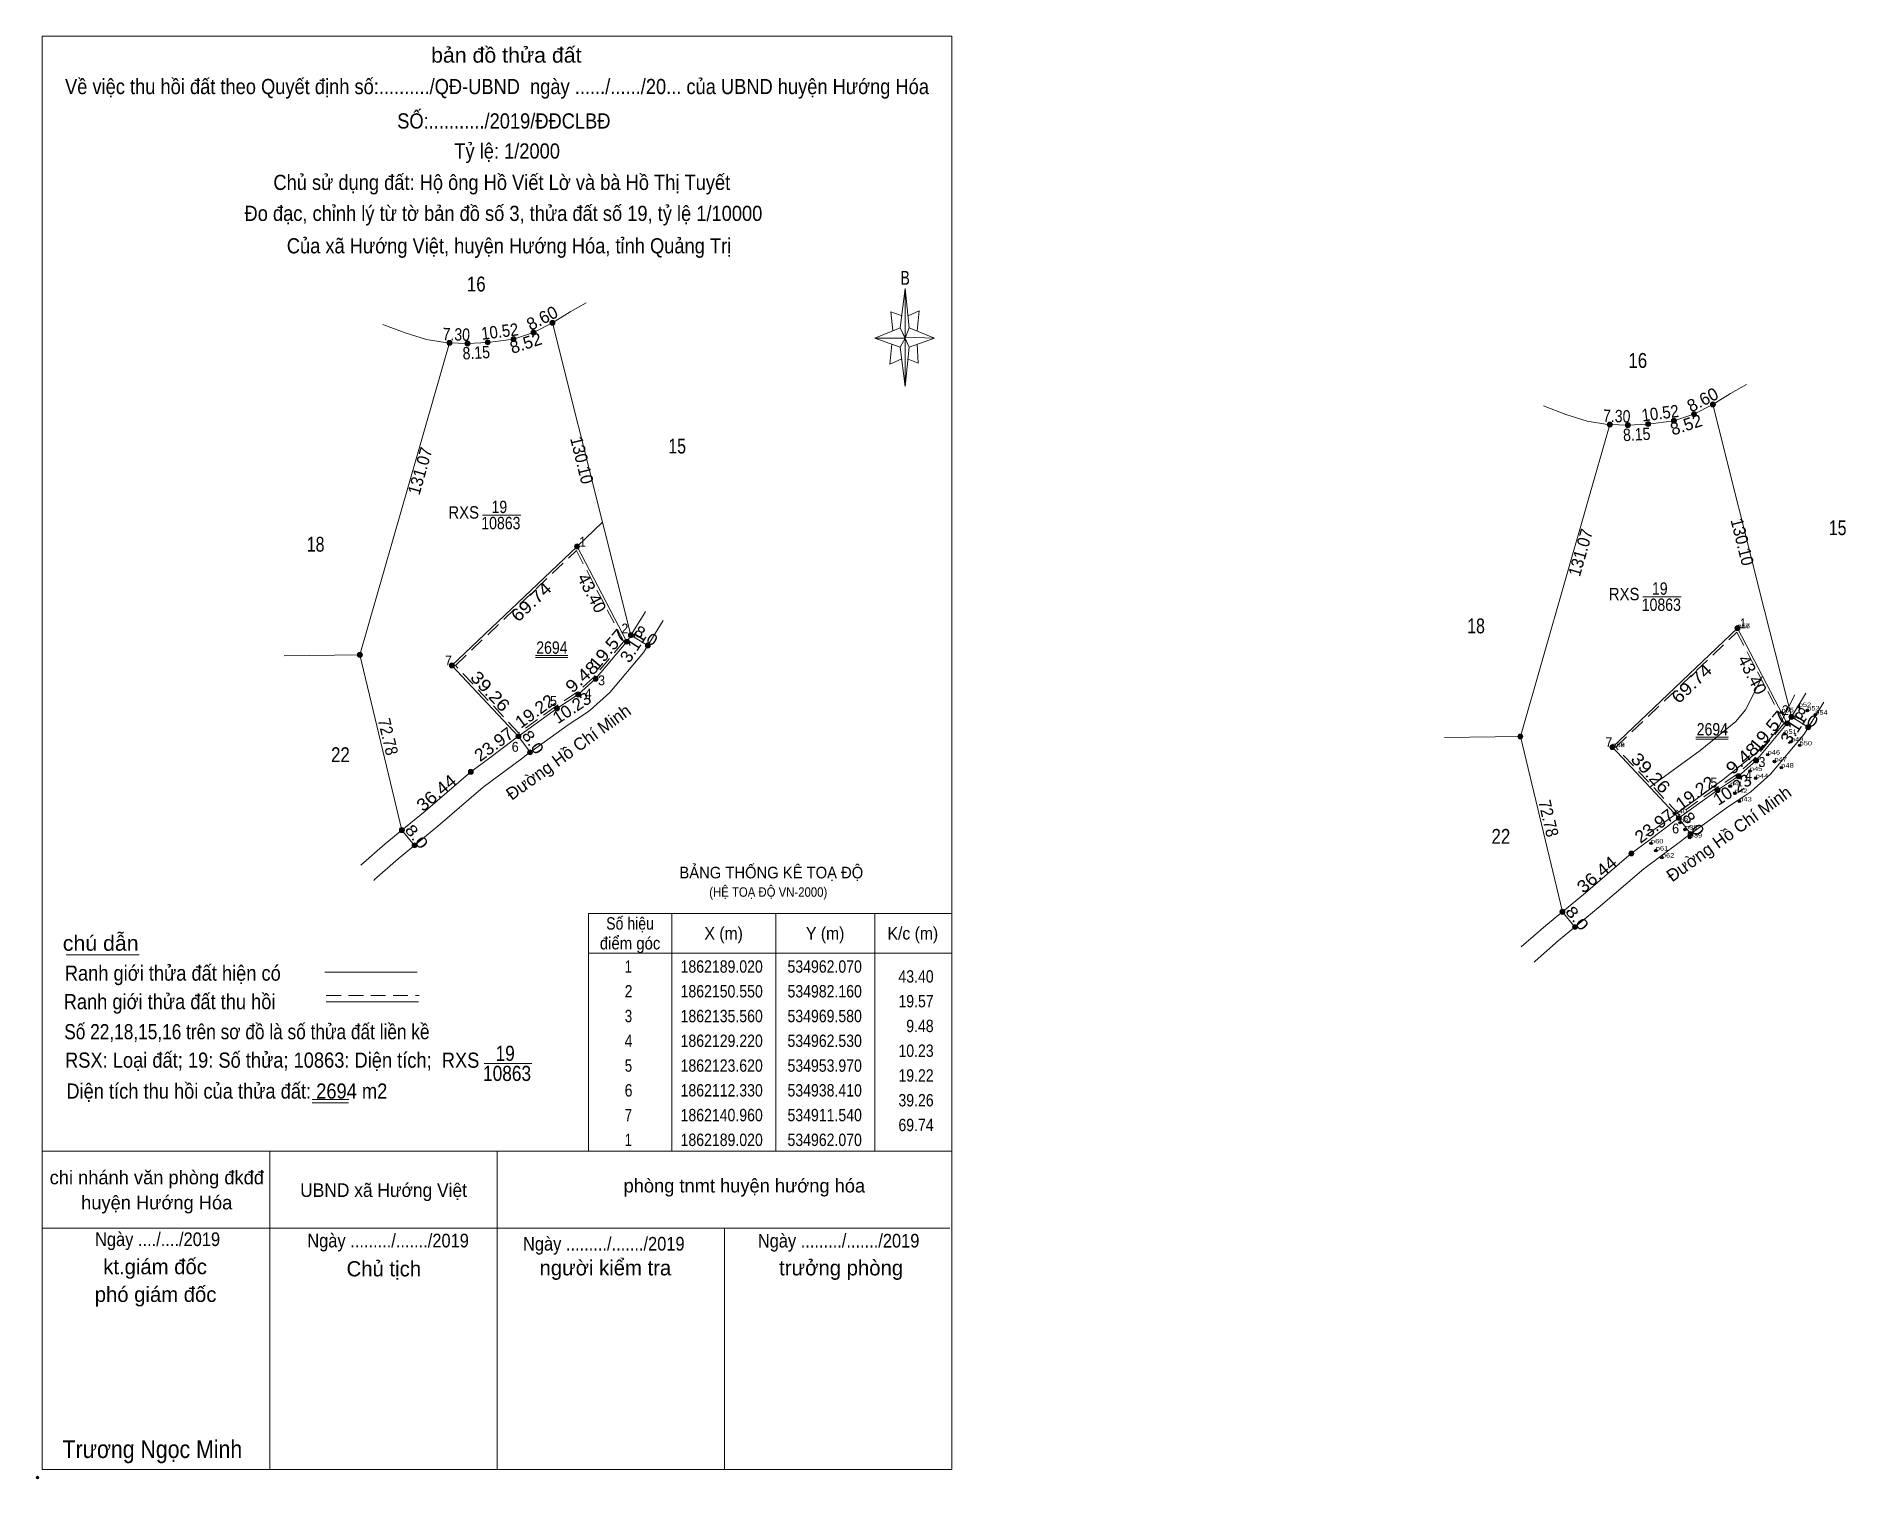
# Model space of a CAD drawing. Header units: metres. Extents: x 534275 to 535006, y 1861845 to 1862428.
import ezdxf
from ezdxf.enums import TextEntityAlignment as Align

# ---------------------------------------------------------------- set-up
doc = ezdxf.new("R2010")
doc.units = ezdxf.units.M
doc.header["$LTSCALE"] = 2
doc.header["$PDMODE"] = 32
doc.header["$PDSIZE"] = 1
doc.linetypes.add('MEDIUM_DASHED', pattern=[4.5, 3, -1.5])
for name, color, linetype, lineweight in [('1', 7, 'MEDIUM_DASHED', 13), ('10', 7, 'Continuous', 13), ('11', 7, 'Continuous', 13), ('13', 7, 'Continuous', 13), ('2', 7, 'Continuous', 13), ('22', 7, 'Continuous', 13), ('23', 7, 'Continuous', 13), ('28', 7, 'Continuous', 13), ('63', 7, 'Continuous', 13)]:
    doc.layers.add(name, color=color, linetype=linetype, lineweight=lineweight)
doc.layers.add('12', color=7, linetype='Continuous')
doc.layers.add('7', color=7, linetype='Continuous')

msp = doc.modelspace()

# ---------------------------------------------------------------- hatches: boundary and pattern name
at = {"layer": '10'}
for points in [[(534484.5, 1862312.33, 1), (534482.5, 1862312.33, 1)], [(534458.32, 1862304.42, 1), (534456.32, 1862304.42, 1)], [(534468.76, 1862305.74, 1), (534466.76, 1862305.74, 1)], [(534476.86, 1862308.38, 1), (534474.86, 1862308.38, 1)], [(534442.88, 1862304.22, 1), (534440.88, 1862304.22, 1)], [(534450.18, 1862304, 1), (534448.18, 1862304, 1)], [(534945.51, 1862275.4, 1), (534943.51, 1862275.4, 1)], [(534953.15, 1862279.35, 1), (534951.15, 1862279.35, 1)], [(534911.53, 1862271.24, 1), (534909.53, 1862271.24, 1)], [(534918.83, 1862271.02, 1), (534916.83, 1862271.02, 1)], [(534926.97, 1862271.44, 1), (534924.97, 1862271.44, 1)], [(534937.41, 1862272.76, 1), (534935.41, 1862272.76, 1)], [(534494.42, 1862222, 1), (534492.42, 1862222, 1)], [(534963.07, 1862189.02, 1), (534961.07, 1862189.02, 1)], [(534514.51, 1862183.53, 1), (534512.51, 1862183.53, 1)], [(534516.19, 1862186.15, 1), (534514.19, 1862186.15, 1)], [(534523.01, 1862181.98, 1), (534521.01, 1862181.98, 1)], [(534406.74, 1862178.23, 1), (534404.74, 1862178.23, 1)], [(534443.89, 1862173.94, 1), (534441.89, 1862173.94, 1)], [(534501.93, 1862168.54, 1), (534499.93, 1862168.54, 1)], [(534494.88, 1862162.2, 1), (534492.88, 1862162.2, 1)], [(534486.32, 1862156.6, 1), (534484.32, 1862156.6, 1)], [(534984.84, 1862153.17, 1), (534982.84, 1862153.17, 1)], [(534470.76, 1862145.31, 1), (534468.76, 1862145.31, 1)], [(534875.39, 1862145.25, 1), (534873.39, 1862145.25, 1)], [(534983.16, 1862150.55, 1), (534981.16, 1862150.55, 1)], [(534991.66, 1862149, 1), (534989.66, 1862149, 1)], [(534475.44, 1862138.86, 1), (534473.44, 1862138.86, 1)], [(534912.54, 1862140.96, 1), (534910.54, 1862140.96, 1)], [(534451.54, 1862130.98, 1), (534449.54, 1862130.98, 1)], [(534451.54, 1862130.98, 1), (534449.54, 1862130.98, 1)], [(534963.53, 1862129.22, 1), (534961.53, 1862129.22, 1)], [(534970.58, 1862135.56, 1), (534968.58, 1862135.56, 1)], [(534954.97, 1862123.62, 1), (534952.97, 1862123.62, 1)], [(534423.71, 1862107.46, 1), (534421.71, 1862107.46, 1)], [(534939.41, 1862112.33, 1), (534937.41, 1862112.33, 1)], [(534428.8, 1862101.29, 1), (534426.8, 1862101.29, 1)], [(534944.09, 1862105.88, 1), (534942.09, 1862105.88, 1)], [(534920.19, 1862098, 1), (534918.19, 1862098, 1)], [(534920.19, 1862098, 1), (534918.19, 1862098, 1)], [(534892.36, 1862074.48, 1), (534890.36, 1862074.48, 1)], [(534897.45, 1862068.31, 1), (534895.45, 1862068.31, 1)]]:
    msp.add_hatch(color=256, dxfattribs=at).paths.add_polyline_path(points)

# ---------------------------------------------------------------- linework, layer by layer
at = {"layer": '1'}
for points in [[(534493.15, 1862220.36), (534512.31, 1862183.66), (534500.21, 1862169.24), (534493.27, 1862162.99), (534484.75, 1862157.42), (534469.89, 1862146.64), (534444.3, 1862173.9)], [(534961.8, 1862187.38), (534980.96, 1862150.68), (534968.86, 1862136.26), (534961.92, 1862130.01), (534953.4, 1862124.44), (534938.54, 1862113.66), (534912.95, 1862140.92)]]:
    msp.add_lwpolyline(points, close=True, dxfattribs=at)
at = {"layer": '10'}
for p, q in [((534504.39, 1862229.17), (534483.5, 1862312.33)), ((534973.04, 1862196.19), (534952.15, 1862279.35)), ((534515.19, 1862186.15), (534504.39, 1862229.17)), ((534983.84, 1862153.17), (534973.04, 1862196.19)), ((534522.01, 1862181.98), (534515.19, 1862186.15)), ((534375.14, 1862177.87), (534405.74, 1862178.23)), ((534990.66, 1862149), (534983.84, 1862153.17)), ((534474.44, 1862138.86), (534469.76, 1862145.31)), ((534843.79, 1862144.89), (534874.39, 1862145.25)), ((534943.09, 1862105.88), (534938.41, 1862112.33)), ((534427.8, 1862101.29), (534422.71, 1862107.46)), ((534896.45, 1862068.31), (534891.36, 1862074.48))]:
    msp.add_line(p, q, dxfattribs=at)
for points in [[(534422.71, 1862107.46), (534405.74, 1862178.23), (534441.88, 1862304.22), (534449.18, 1862304), (534457.32, 1862304.42), (534467.76, 1862305.74), (534475.86, 1862308.38), (534483.5, 1862312.33), (534490.59, 1862316.75), (534497.11, 1862320.37)], [(534432.67, 1862305.52), (534424.06, 1862308.29), (534415.05, 1862311.71)], [(534441.88, 1862304.22), (534440.97, 1862304.25), (534432.67, 1862305.52)], [(534891.36, 1862074.48), (534874.39, 1862145.25), (534910.53, 1862271.24), (534917.83, 1862271.02), (534925.97, 1862271.44), (534936.41, 1862272.76), (534944.51, 1862275.4), (534952.15, 1862279.35), (534959.24, 1862283.77), (534965.76, 1862287.39)], [(534901.32, 1862272.54), (534892.71, 1862275.31), (534883.7, 1862278.73)], [(534910.53, 1862271.24), (534909.62, 1862271.27), (534901.32, 1862272.54)], [(534513.51, 1862183.53), (534493.42, 1862222), (534442.89, 1862173.94), (534469.76, 1862145.31)], [(534982.16, 1862150.55), (534962.07, 1862189.02), (534911.54, 1862140.96), (534938.41, 1862112.33)]]:
    msp.add_lwpolyline(points, dxfattribs=at)
for centre in [(534483.5, 1862312.33), (534457.32, 1862304.42), (534467.76, 1862305.74), (534475.86, 1862308.38), (534441.88, 1862304.22), (534449.18, 1862304), (534944.51, 1862275.4), (534952.15, 1862279.35), (534910.53, 1862271.24), (534917.83, 1862271.02), (534925.97, 1862271.44), (534936.41, 1862272.76), (534493.42, 1862222), (534962.07, 1862189.02), (534513.51, 1862183.53), (534515.19, 1862186.15), (534522.01, 1862181.98), (534405.74, 1862178.23), (534442.89, 1862173.94), (534500.93, 1862168.54), (534493.88, 1862162.2), (534485.32, 1862156.6), (534983.84, 1862153.17), (534469.76, 1862145.31), (534874.39, 1862145.25), (534982.16, 1862150.55), (534990.66, 1862149), (534474.44, 1862138.86), (534911.54, 1862140.96), (534450.54, 1862130.98), (534450.54, 1862130.98), (534962.53, 1862129.22), (534969.58, 1862135.56), (534953.97, 1862123.62), (534422.71, 1862107.46), (534938.41, 1862112.33), (534427.8, 1862101.29), (534943.09, 1862105.88), (534919.19, 1862098), (534919.19, 1862098), (534891.36, 1862074.48), (534896.45, 1862068.31)]:
    msp.add_circle(centre, 1, dxfattribs=at)
at = {"layer": '11'}
for points in [[(534972.21, 1862169.6), (534965.29, 1862155.96), (534961.42, 1862151.26), (534947.03, 1862139.66), (534926.66, 1862124.85)], [(534985.23, 1862162.1), (534977.92, 1862147.69), (534972.02, 1862140.54), (534956.15, 1862127.75), (534936.33, 1862113.34), (534925.12, 1862105.23)]]:
    msp.add_lwpolyline(points, dxfattribs=at)
at = {"layer": '13'}
for p, q in [((534455.24, 1862234.68), (534470.67, 1862234.67)), ((534923.89, 1862201.7), (534939.32, 1862201.69)), ((534455.89, 1862013.17), (534475.18, 1862013.16))]:
    msp.add_line(p, q, dxfattribs=at)
at = {"layer": '2'}
for p, q in [((534623.87, 1862310.26), (534625.92, 1862326.19)), ((534623.87, 1862302.5), (534613.65, 1862306.17)), ((534627.54, 1862310.26), (534637.76, 1862306.17)), ((534627.54, 1862302.5), (534625.92, 1862286.57)), ((534630.79, 1862303.74), (534631.24, 1862295.98)), ((534631.24, 1862295.98), (534627.15, 1862297.6)), ((534287.05, 1862057.14), (534316.62, 1862057.14)), ((534391.57, 1862050.03), (534428.87, 1862050.03)), ((534392.13, 1862038.07), (534429.43, 1862038.07)), ((534277.43, 1861977.76), (534644.84, 1861977.76)), ((534369.3, 1861849.18), (534369.3, 1861977.76)), ((534461.14, 1861849.18), (534461.14, 1861977.76)), ((534277.43, 1861946.74), (534644.03, 1861946.74)), ((534277.43, 1861946.74), (534644.03, 1861946.74)), ((534277.43, 1861946.74), (534644.03, 1861946.74)), ((534277.43, 1861946.74), (534644.03, 1861946.74)), ((534553, 1861849.18), (534553, 1861946.74)), ((534644.84, 1861849.18), (534277.43, 1861849.18))]:
    msp.add_line(p, q, dxfattribs=at)
at = {"layer": '2', "linetype": 'MEDIUM_DASHED'}
msp.add_line((534392.13, 1862040.62), (534429.68, 1862040.62), dxfattribs=at)
at = {"layer": '2'}
for points in [[(534277.43, 1862428.08), (534644.84, 1862428.08), (534644.84, 1861849.18), (534277.43, 1861849.18)], [(534625.92, 1862326.19), (534627.54, 1862310.26), (534625.92, 1862306.17)], [(534625.92, 1862306.17), (534613.65, 1862306.17), (534623.87, 1862310.26), (534627.54, 1862302.5), (534637.76, 1862306.17), (534625.92, 1862306.59)], [(534625.92, 1862306.17), (534625.92, 1862286.57), (534623.87, 1862302.5)]]:
    msp.add_lwpolyline(points, close=True, dxfattribs=at)
for points in [[(534624.68, 1862315.16), (534620.18, 1862316.78), (534621.02, 1862309.03)], [(534627.15, 1862315.16), (534631.63, 1862317.2), (534630.79, 1862309.03)], [(534625.92, 1862306.17), (534623.87, 1862310.26), (534613.65, 1862306.17)], [(534625.92, 1862306.17), (534627.54, 1862302.5), (534637.76, 1862306.17)], [(534620.62, 1862303.74), (534619.78, 1862295.56), (534624.26, 1862297.6)]]:
    msp.add_lwpolyline(points, dxfattribs=at)
msp.add_point((534275.5, 1861845.96), dxfattribs=at)
at = {"layer": '22'}
msp.add_line((534983.84, 1862153.17), (534988.74, 1862161.19), dxfattribs=at)
for points in [[(534926.25, 1862103.28), (534936.78, 1862111.15), (534953.97, 1862123.62), (534962.53, 1862129.22), (534969.58, 1862135.56), (534982.44, 1862150.88), (534983.84, 1862153.17)], [(534965.45, 1862121.57), (534967.42, 1862122.86), (534975.35, 1862129.99), (534988.95, 1862146.2), (534996.88, 1862159.17)], [(534939.61, 1862103.28), (534941.52, 1862104.71), (534958.51, 1862117.03), (534965.45, 1862121.57)], [(534891.36, 1862074.48), (534900.7, 1862082.17), (534919.19, 1862098), (534926.25, 1862103.28)], [(534905.84, 1862076.04), (534924.19, 1862091.75), (534939.61, 1862103.28)], [(534874.77, 1862060.29), (534884.65, 1862068.96), (534891.36, 1862074.48)], [(534879.96, 1862054.12), (534880.33, 1862054.52), (534889.83, 1862062.86), (534905.84, 1862076.04)]]:
    msp.add_lwpolyline(points, dxfattribs=at)
at = {"layer": '23'}
for p, q in [((534515.19, 1862186.15), (534520.09, 1862194.17)), ((534520.09, 1862194.17), (534521.04, 1862195.73)), ((534988.74, 1862161.19), (534989.69, 1862162.75))]:
    msp.add_line(p, q, dxfattribs=at)
for points in [[(534496.8, 1862154.55), (534498.77, 1862155.84), (534506.7, 1862162.97), (534520.3, 1862179.18), (534528.23, 1862192.15)], [(534457.6, 1862136.26), (534468.13, 1862144.13), (534485.32, 1862156.6), (534493.88, 1862162.2), (534500.93, 1862168.54), (534513.79, 1862183.86), (534515.19, 1862186.15)], [(534470.96, 1862136.26), (534472.87, 1862137.69), (534489.86, 1862150.01), (534496.8, 1862154.55)], [(534422.71, 1862107.46), (534432.05, 1862115.15), (534450.54, 1862130.98), (534457.6, 1862136.26)], [(534437.19, 1862109.02), (534455.54, 1862124.73), (534470.96, 1862136.26)], [(534411.31, 1862087.1), (534411.68, 1862087.5), (534421.18, 1862095.84), (534437.19, 1862109.02)], [(534406.12, 1862093.27), (534416, 1862101.94), (534422.71, 1862107.46)]]:
    msp.add_lwpolyline(points, dxfattribs=at)
at = {"layer": '28'}
msp.add_line((534503.73, 1862231.8), (534493.42, 1862222), dxfattribs=at)
at = {"layer": '63'}
for p, q in [((534476.63, 1862177.11), (534489.7, 1862177.11)), ((534476.66, 1862177.98), (534489.73, 1862177.98)), ((534945.31, 1862145), (534958.38, 1862145)), ((534945.28, 1862144.13), (534958.35, 1862144.13)), ((534531.64, 1862073.76), (534531.64, 1861977.76)), ((534573.64, 1862073.76), (534573.64, 1861977.76)), ((534613.64, 1862073.76), (534613.64, 1861977.76)), ((534498.04, 1862057.76), (534644.84, 1862057.76)), ((534386.45, 1861998.59), (534401.23, 1861998.59)), ((534386.42, 1861997.31), (534401.12, 1861997.31))]:
    msp.add_line(p, q, dxfattribs=at)
msp.add_lwpolyline([(534498.04, 1862073.76), (534644.84, 1862073.76), (534644.84, 1861977.76), (534498.04, 1861977.76)], close=True, dxfattribs=at)
at = {"layer": '7'}
for p in [(534962.07, 1862189.02), (534962.09, 1862188.95), (534979.82, 1862155.03), (534986.82, 1862157.17), (534990.25, 1862155.76), (534993.48, 1862154.1), (534980.99, 1862146.31), (534911.52, 1862140.98), (534911.54, 1862140.96), (534974.27, 1862137.95), (534983.67, 1862143.19), (534987.16, 1862141.65), (534967.11, 1862131.33), (534977, 1862135.14), (534979.77, 1862132.69), (534959.1, 1862125.19), (534961.03, 1862122.37), (534969.45, 1862128.42), (534962.82, 1862119.04), (534936.61, 1862114.25), (534938.85, 1862110.46), (534940.9, 1862107.68), (534927.12, 1862102.07), (534942.77, 1862104.45), (534929.11, 1862099.19), (534931.55, 1862096.34)]:
    msp.add_point(p, dxfattribs=at)

# ---------------------------------------------------------------- texts
at = {"layer": '1', "width": 0.85}
for s, height, p in [('10863', 5, (534462.665, 1862228.95)), ('10863', 5, (534931.315, 1862195.97)), ('2694', 5, (534483.27, 1862178.66)), ('2694', 5, (534951.92, 1862145.68)), ('10863', 6.13, (534465.165, 1862006.13))]:
    msp.add_text(s, height=height, dxfattribs=at).set_placement(p, align=Align.CENTER)
at = {"layer": '10'}
for rotation, width, p in [(328.557, 1.15, (534520.096, 1862184.064)), (328.557, 1.15, (534988.746, 1862151.084)), (305.964, 1.2, (534473.806, 1862141.641)), (309.521, 1.25, (534426.923, 1862103.402)), (305.964, 1.2, (534942.456, 1862108.661)), (309.521, 1.25, (534895.577, 1862070.417))]:
    msp.add_text('8.0', height=4.5, rotation=rotation, dxfattribs=dict(at, width=width)).set_placement(p, align=Align.CENTER)
at = {"layer": '12', "width": 1.25}
for s, p in [('p57', (534962.07, 1862189.02)), ('p56', (534962.09, 1862188.95)), ('p55', (534979.82, 1862155.03)), ('p52', (534986.82, 1862157.17)), ('p53', (534990.25, 1862155.76)), ('p54', (534993.48, 1862154.1)), ('p51', (534980.99, 1862146.31)), ('p49', (534983.67, 1862143.19)), ('p58', (534911.52, 1862140.98)), ('p59', (534911.54, 1862140.96)), ('p46', (534974.27, 1862137.95)), ('p50', (534987.16, 1862141.65)), ('p45', (534967.11, 1862131.33)), ('p44', (534969.45, 1862128.42)), ('p47', (534977, 1862135.14)), ('p48', (534979.77, 1862132.69)), ('p41', (534959.1, 1862125.19)), ('p42', (534961.03, 1862122.37)), ('p40', (534936.61, 1862114.25)), ('p43', (534962.82, 1862119.04)), ('p37', (534938.85, 1862110.46)), ('p38', (534940.9, 1862107.68)), ('p60', (534927.12, 1862102.07)), ('p61', (534929.11, 1862099.19)), ('p39', (534942.77, 1862104.45)), ('p62', (534931.55, 1862096.34))]:
    msp.add_text(s, height=1.8, dxfattribs=at).set_placement(p)
at = {"layer": '13'}
for s, height, width, p in [('16', 6, 0.85, (534452.72, 1862324.99)), ('16', 6, 0.85, (534921.8, 1862294.13)), ('15', 6, 0.8, (534533.87, 1862259.55)), ('19', 5, 0.85, (534462.05, 1862235.48)), ('RXS', 5, 0.9, (534447.645, 1862233.26)), ('15', 6, 0.8, (535002.52, 1862226.57)), ('18', 6, 0.8, (534387.85, 1862219.9)), ('RXS', 5, 0.9, (534916.295, 1862200.28)), ('19', 5, 0.85, (534930.7, 1862202.5)), ('18', 6, 0.8, (534856.5, 1862186.92)), ('22', 6, 0.85, (534397.87, 1862134.9)), ('22', 6, 0.85, (534866.52, 1862101.92)), ('19', 6.13, 0.85, (534464.4, 1862014.23)), ('RXS', 6.13, 0.9, (534446.385, 1862011.46))]:
    msp.add_text(s, height=height, dxfattribs=dict(at, width=width)).set_placement(p, align=Align.CENTER)
for p in [(534491.392, 1862136.908), (534960.042, 1862103.928)]:
    msp.add_text('Đường Hồ Chí Minh', height=5, rotation=35.947, dxfattribs=at).set_placement(p, align=Align.CENTER)
at = {"layer": '2'}
for s, height, width, p in [('bản đồ thửa đất', 6.124, 1.05, (534464.86, 1862417.39)), ('Về việc thu hồi đất theo Quyết định số:........../QĐ-UBND  ngày ....../....../20... của UBND huyện Hướng Hóa', 6.13, 0.9, (534461.1, 1862404.68)), ('SỐ:.........../2019/ĐĐCLBĐ', 6.132, 0.9, (534463.86, 1862390.79)), ('Tỷ lệ: 1/2000', 6.13, 0.9, (534465.195, 1862378.66)), ('Chủ sử dụng đất: Hộ ông Hồ Viết Lờ và bà Hồ Thị Tuyết', 6.13, 0.9, (534463.035, 1862365.98)), ('Đo đạc, chỉnh lý từ tờ bản đồ số 3, thửa đất số 19, tỷ lệ 1/10000 ', 6.13, 0.9, (534464.715, 1862353.46)), ('Của xã Hướng Việt, huyện Hướng Hóa, tỉnh Quảng Trị', 6.13, 0.9, (534465.955, 1862340.36)), ('B', 5.624, 0.75, (534625.95, 1862327.68)), ('BẢNG THỐNG KÊ TOẠ ĐỘ ', 4.695, 0.95, (534572.71, 1862087.95)), ('(HỆ TOẠ ĐỘ VN-2000)', 3.811, 0.9, (534570.645, 1862080.53)), ('UBND xã Hướng Việt', 5.52, 0.95, (534415.3, 1861959.28)), ('Ngày ..../..../2019', 5.511, 0.9, (534324.02, 1861939.46)), ('Ngày ........./......./2019', 5.511, 0.9, (534417.12, 1861938.92)), ('Ngày ........./......./2019', 5.511, 0.9, (534504.23, 1861937.64)), ('Ngày ........./......./2019', 5.511, 0.9, (534599.06, 1861938.87)), ('Trương Ngọc Minh', 7.14, 0.9, (534321.94, 1861853.86))]:
    msp.add_text(s, height=height, dxfattribs=dict(at, width=width)).set_placement(p, align=Align.CENTER)
for s, height, width, p in [('chú dẫn', 6.124, 1.05, (534285.75, 1862058.73)), ('Ranh giới thửa đất hiện có ', 6.124, 0.9, (534286.56, 1862046.63)), ('Ranh giới thửa đất thu hồi', 6.12, 0.9, (534286.12, 1862035.12)), ('Số 22,18,15,16 trên sơ đồ là số thửa đất liền kề', 6.13, 0.85, (534286.34, 1862022.97)), ('RSX: Loại đất; 19: Số thửa; 10863: Diện tích;', 6.13, 0.9, (534286.65, 1862011.49)), ('Diện tích thu hồi của thửa đất: 2694 m2  ', 6.13, 0.9, (534287.18, 1861999))]:
    msp.add_text(s, height=height, dxfattribs=dict(at, width=width)).set_placement(p)
for s, height, p in [('chi nhánh văn phòng đkđđ ', 5.516, (534324.735, 1861964.4)), ('phòng tnmt huyện hướng hóa', 5.516, (534560.995, 1861961.1)), ('huyện Hướng Hóa', 5.516, (534323.68, 1861954.27)), ('kt.giám đốc', 6.12, (534323.005, 1861928.09)), ('Chủ tịch', 6.132, (534415.4, 1861927.22)), ('người kiểm tra', 6.124, (534504.865, 1861927.61)), ('trưởng phòng', 6.132, (534600.075, 1861927.61)), ('phó giám đốc', 6.12, (534323.215, 1861916.89))]:
    msp.add_text(s, height=height, dxfattribs=at).set_placement(p, align=Align.CENTER)
at = {"layer": '63'}
for s, rotation, p in [('8.60', 27.34, (534480.492, 1862312.001)), ('8.52', 18.052, (534473.485, 1862301.766)), ('8.60', 27.34, (534949.142, 1862279.021)), ('8.52', 18.052, (534942.13, 1862268.785)), ('43.40', 297.575, (534497.21, 1862202.017)), ('3.11', 57.331, (534518.115, 1862180.106)), ('43.40', 297.575, (534965.86, 1862169.037)), ('10.23', 33.193, (534492.691, 1862154.733)), ('3.11', 57.331, (534986.768, 1862147.131)), ('10.23', 33.193, (534961.341, 1862121.753))]:
    msp.add_text(s, height=5, rotation=rotation, dxfattribs=at).set_placement(p, align=Align.CENTER)
for s, rotation, width, p in [('7.30', 358.274, 0.85, (534444.59, 1862305.158)), ('10.52', 7.206, 0.9, (534462.536, 1862306.37)), ('8.15', 2.954, 0.85, (534452.851, 1862297.772)), ('7.30', 358.274, 0.85, (534913.24, 1862272.178)), ('10.52', 7.206, 0.9, (534931.186, 1862273.39)), ('8.15', 2.954, 0.85, (534921.501, 1862264.792)), ('131.07', 73.995, 0.95, (534432.438, 1862251.821)), ('130.10', 284.098, 0.95, (534492.952, 1862256.224)), ('130.10', 284.098, 0.95, (534961.602, 1862223.244)), ('131.07', 73.995, 0.95, (534901.088, 1862218.841)), ('69.74', 43.565, 1.15, (534476.617, 1862197.806)), ('19.57', 49.996, 1.1, (534507.545, 1862178.848)), ('9.48', 41.965, 1.15, (534497.053, 1862167.5)), ('69.74', 43.565, 1.15, (534945.272, 1862164.83)), ('39.26', 313.184, 1.15, (534456.554, 1862161.806)), ('19.22', 35.964, 1.05, (534477.837, 1862153.451)), ('72.78', 283.484, 0.9, (534414.683, 1862144.578)), ('19.57', 49.996, 1.1, (534976.195, 1862145.868)), ('23.97', 36.707, 1.05, (534461.321, 1862140.096)), ('39.26', 313.184, 1.15, (534925.199, 1862128.831)), ('9.48', 41.965, 1.15, (534965.703, 1862134.52)), ('36.44', 40.202, 1.1, (534438.236, 1862120.586)), ('19.22', 35.964, 1.05, (534946.487, 1862120.471)), ('72.78', 283.484, 0.9, (534883.335, 1862111.593)), ('23.97', 36.707, 1.05, (534929.971, 1862107.116)), ('36.44', 40.202, 1.1, (534906.886, 1862087.606))]:
    msp.add_text(s, height=5, rotation=rotation, dxfattribs=dict(at, width=width)).set_placement(p, align=Align.CENTER)
for s, height, width, p in [(' 1', 4, 0.9, (534497, 1862221.89)), (' 2', 4, 0.95, (534514.16, 1862186.85)), (' 1', 4, 0.9, (534965.65, 1862188.91)), (' 7', 4, 0.95, (534442.89, 1862173.94)), (' 3', 4, 0.95, (534504.72, 1862165.94)), (' 5', 4, 0.95, (534485.32, 1862157.6)), (' 4', 4, 0.95, (534499.3, 1862160.54)), (' 2', 4, 0.95, (534982.81, 1862153.87)), (' 7', 4, 0.95, (534911.54, 1862140.96)), (' 6', 4, 0.95, (534469.86, 1862139.08)), (' 4', 4, 0.95, (534967.95, 1862127.56)), (' 3', 4, 0.95, (534973.37, 1862132.96)), (' 5', 4, 0.95, (534953.97, 1862124.62)), (' 6', 4, 0.95, (534938.51, 1862106.1)), ('43.40', 5, 0.85, (534637.44, 1862045.86)), ('19.57', 5, 0.85, (534637.44, 1862035.86)), ('9.48', 5, 0.85, (534637.44, 1862025.86)), ('10.23', 5, 0.85, (534637.44, 1862015.86)), ('19.22', 5, 0.85, (534637.44, 1862005.86)), ('39.26', 5, 0.85, (534637.44, 1861995.86)), ('69.74', 5, 0.85, (534637.44, 1861985.86))]:
    msp.add_text(s, height=height, dxfattribs=dict(at, width=width)).set_placement(p, align=Align.RIGHT)
for s, width, p in [('Số hiệu', 0.85, (534514.835, 1862067.26)), ('điểm góc', 0.9, (534514.845, 1862059.26)), ('X (m)', 0.95, (534552.64, 1862063.26)), ('Y (m)', 0.95, (534593.64, 1862063.26)), ('K/c (m)', 0.95, (534629.045, 1862063.26)), (' 1', 0.75, (534513.44, 1862049.86)), ('1862189.020', 0.85, (534551.84, 1862049.86)), ('534962.070', 0.85, (534593.435, 1862049.86)), (' 2', 0.85, (534513.44, 1862039.86)), ('1862150.550', 0.85, (534551.84, 1862039.86)), ('534982.160', 0.85, (534593.435, 1862039.86)), (' 3', 0.8, (534513.445, 1862029.86)), ('1862135.560', 0.85, (534551.84, 1862029.86)), ('534969.580', 0.85, (534593.435, 1862029.86)), (' 4', 0.85, (534513.44, 1862019.86)), ('1862129.220', 0.85, (534551.84, 1862019.86)), ('534962.530', 0.85, (534593.435, 1862019.86)), (' 5', 0.8, (534513.445, 1862009.86)), ('1862123.620', 0.85, (534551.84, 1862009.86)), ('534953.970', 0.85, (534593.435, 1862009.86)), (' 6', 0.85, (534513.445, 1861999.86)), ('1862112.330', 0.85, (534551.84, 1861999.86)), ('534938.410', 0.85, (534593.435, 1861999.86)), (' 7', 0.8, (534513.44, 1861989.86)), ('1862140.960', 0.85, (534551.84, 1861989.86)), ('534911.540', 0.85, (534593.435, 1861989.86)), (' 1', 0.75, (534513.44, 1861979.86)), ('1862189.020', 0.85, (534551.84, 1861979.86)), ('534962.070', 0.85, (534593.435, 1861979.86))]:
    msp.add_text(s, height=5, dxfattribs=dict(at, width=width)).set_placement(p, align=Align.CENTER)

doc.saveas('drawing.dxf')
